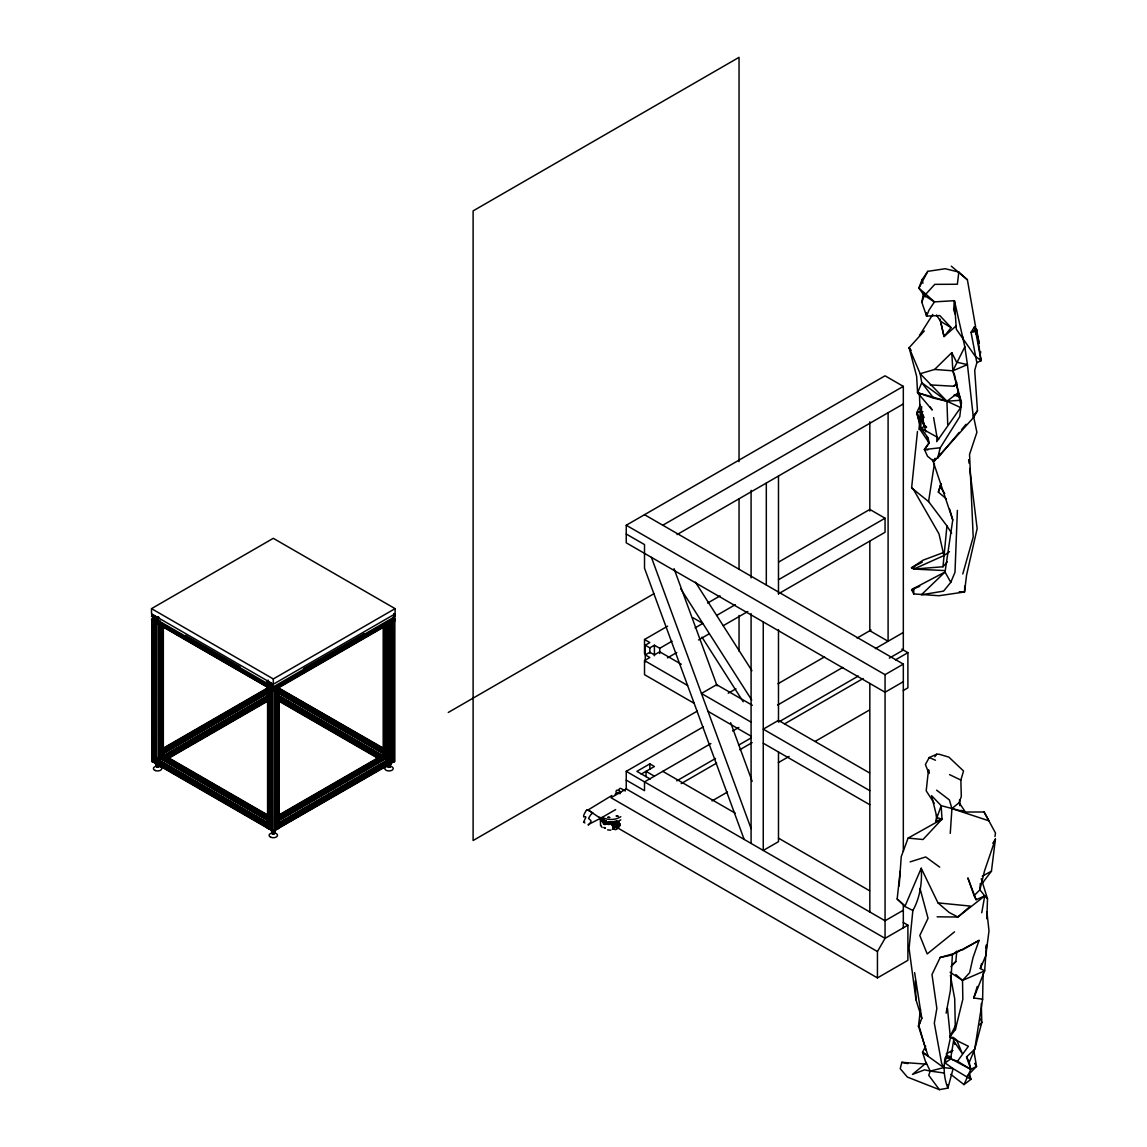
<?xml version="1.0" encoding="UTF-8"?>
<svg xmlns="http://www.w3.org/2000/svg" width="1147" height="1147" viewBox="0 0 1147 1147"><rect width="100%" height="100%" fill="white"/><g stroke="black" fill="none" stroke-linecap="round" stroke-linejoin="round"><path stroke-width="1.5" d="M274.577 832.951L274.348 833.209A3.255 2.566 -24.9 0 1 272.886 833.41L272.814 833.382A3.255 1.878 60 0 1 271.753 832.751L272.169 831.847A3.255 2.581 -25.1 0 0 273.631 831.661A3.312 1.907 60 0 0 274.864 832.278L274.219 833.998L272.083 833.711L274.348 833.052M600.254 818.614L600.612 825.496M974.362 326.981L979.28 343.34L976.47 329.289L974.362 326.981L971.05 332.329L976.857 362.71L974.721 370.352L977.459 410.769L973.387 417.694L933.973 461.481L927.55 456.291L924.425 449.524L929.027 442.799L928.095 437.81L920.74 428.003L919.421 394.066M969.717 468.478L977.158 528.552L966.577 575.048L964.541 591.981L938.92 595.737L913.758 593.917L913.801 588.411L945.042 572.023L952.756 519.949L949.616 509.039M986.836 918.79L987.51 898.761L981.244 878.717M928.984 770.454L928.941 773.479L925.4 764.533L929.242 757.522L936.726 754.21L939.178 754.239L948.899 757.149L963.537 770.999L960.856 780.075L961.301 796.592L959.107 802.613L951.924 808.592L950.261 833.353M950.777 1074.366L964.01 1084.603L970.806 1069.362L969.244 1062.38L974.721 1049.204L982.621 999.209L983.122 973.473M945.185 1057.563C943.336 1067.9 943.895 1078.051 947.881 1088.116L939.379 1089.65L907.377 1077.076L900.237 1068.703L901.829 1062.323L926.59 1064.172M929.027 442.799L920.109 429.58L921.672 406.54M964.756 586.103L964.541 591.981L959.25 591.752M957.387 510.386L954.992 572.281L950.777 582.346L943.58 591.106L921.342 594.806L945.042 572.023L950.777 582.346M920.109 429.58L921.113 411.458L922.891 411.658M950.978 966.634L955.824 961.573L956.784 951.135L952.368 954.935L950.404 990.406L946.132 1013.188M936.554 814.671L936.124 821.768L941.988 819.173L941.185 805.667L931.565 795.66L936.97 817.596L936.124 821.768L939.278 820.091M980.327 883.434L979.911 889.814L974.09 895.635L976.111 899.721L984.743 895.879L987.51 898.761M899.148 886.014L901.241 856.68L908.109 838.099L941.988 819.173L936.97 817.596L941.185 805.667L965.401 812.047L984.083 811.99L988.929 820.822L951.924 808.592L949.401 799.946L936.597 790.168M986.535 945.085L984.671 970.849L973.774 997.976L982.621 999.209M975.681 327.282L967.394 279.782L958.82 272.068L945.243 268.728L927.794 271.337L921.987 279.839L918.862 288.126L924.081 295.281L934.418 301.876L954.447 300.686L956.311 329.232L975.251 356.273L981.072 360.631L976.126 333.935L976.47 329.289L971.05 332.329L975.667 331.598L976.47 329.289L981.072 360.631L976.857 362.71M912.854 910.503L904.897 906.46L921.227 868.25C922.331 882.459 919.908 898.144 912.854 910.503L909.069 948.325L915.98 999.826L921.801 1018.35L918.475 1026.293L928.052 1055.885L922.532 1052.258L925.701 1046.207M603.982 823.431L605.315 824.076M944.225 552.252L923.134 560.152L911.449 567.808L913.786 569.084L942.977 566.761L946.935 525.914L928.568 501.569L911.621 487.905L917.471 431.458M918.962 429.537L919.636 422.54L920.539 427.745L916.754 412.676L920.367 404.819M904.897 906.46L897.169 899.019L900.166 871.261M928.511 769.68L926.203 790.813L934.289 803.373M919.206 1026.393L918.475 1026.293L920.453 1009.116M958.82 272.068L957.358 284.255L934.776 284.356L925.844 294.134L918.862 288.126L927.794 271.337M982.434 883.118L991.452 871.161L995.424 839.016L992.815 843.274M994.965 836.55L995.481 833.009L984.083 811.99M985.933 948.34L986.42 945.028M928.568 501.569L934.432 463.574M267.394 680.816C266.204 685.677 268.928 682.15 267.28 683.411L157.469 620.14L158.214 617.072M157.684 623.065L156.68 623.552L156.68 764.217L157.612 764.877L155.304 763.687L155.304 623.05C155.447 621.244 156.781 626.233 158.243 621.33L267.753 685.232M159.476 620.484L159.419 620.857A2.194 1.262 -60 0 1 158.788 621.946L158.028 622.334L158.286 621.43M157.899 758.439L157.885 759.285L267.509 822.585L268.412 820.965L267.495 822.571M268.068 819.173L159.978 756.762C157.082 755.615 157.311 762.669 158.214 759.988L267.896 823.288L157.928 760.131L158.788 759.199M159.132 757.966L159.533 757.307L267.652 819.718M158.802 764.074L157.655 764.633L158.2 761.952L267.853 825.238L267.265 827.919L270.19 829.467L269.66 688.53M159.132 763.185L159.189 762.827A2.194 1.262 -60 0 1 159.82 761.723L160.107 761.493M159.476 761.121L159.419 761.493A2.194 1.262 -60 0 1 158.788 762.583L157.942 762.87L158.286 762.052M161.827 758.511L161.885 758.138A2.194 1.262 -60 0 1 162.516 757.049L163.361 756.762M270.248 688.745L267.394 687.641L267.853 684.616M269.201 685.892L270.735 686.508L269.66 685.72M267.523 823.388L268.398 822.485M267.896 823.589L157.741 760.776M267.896 825.639L268.398 825.869M277.574 692.645L384.145 754.181L383.198 755.084L384.116 756.676L277.574 818.198M616.254 827.517L617.444 827.976L617.602 827.116M981.76 912.768L984.743 895.879L979.911 889.814L984.585 870.702L995.424 839.016M940.01 319.153L944.038 336.558L951.135 327.641L939.809 315.583L926.575 316.07L921.858 302.349L923.435 293.575M152.723 621.316C150.515 617.473 153.999 623.638 153.11 620.427A2.194 1.262 60 0 1 153.727 620.126L154.53 619.982M153.497 621.373L153.038 620.398L152.264 620.943L152.264 761.579L153.956 761.594M153.956 622.09C150.458 621.86 151.504 616.168 152.694 619.796A2.194 1.262 60 0 0 153.325 619.423L153.325 617.502M155.619 616.728L155.404 616.154M156.35 617.115L157.282 618.677L156.436 617.057M156.35 622.377L156.264 763.558L155.332 763.615M157.297 619.48L156.436 618.577A2.194 1.262 60 0 0 155.806 618.936L155.806 620.857A2.194 1.262 60 0 0 156.436 621.946L157.268 622.233L155.533 621.172A2.194 1.262 0 0 0 154.272 621.172L153.569 762.282L154.544 762.583L154.53 621.903L153.827 622.262M162.444 754.224L163.376 755.787L268.441 695.139M267.495 681.576C270.19 681.992 266.118 682.451 268.398 683.211M269.66 687.77L267.595 687.526L268.398 685.232A2.194 1.262 -60 0 0 269.029 684.142L268.971 682.107L268.799 682.981A2.194 1.262 60 0 0 269.43 684.071L271.093 685.031A2.194 1.262 60 0 0 271.724 684.673L271.093 682.952M267.222 688.444L269.43 686.465M269.086 685.92L269.029 686.236A2.194 1.262 60 0 1 268.398 686.594L267.595 687.096L157.971 623.81L157.899 622.864L158.802 622.334L239.522 668.916M271.968 689.748L270.878 689.175L273.129 690.953L394.926 620.627L395.027 618.161L271.681 689.921L272.9 689.662A2.194 1.262 0 0 0 272.9 688.931L271.237 687.971A2.194 1.262 0 0 0 269.975 687.971L267.997 687.641L267.968 828.378L268.742 828.908L269.66 828.392L269.674 687.741L268.814 687.225A2.194 1.262 60 0 1 269.43 686.924L269.889 686.465M271.753 689.734L271.724 688.989A2.194 1.262 60 0 0 271.093 687.899L269.316 686.924L269.975 687.512A2.194 1.262 0 0 0 271.237 687.512M271.968 830.356L272.068 689.146L331.454 654.851M272.699 688.616L394.453 617.803M272.671 688.73L272.126 688.759A2.194 1.262 60 0 1 271.495 687.655L271.495 685.734A2.194 1.262 60 0 1 272.126 685.376L273.244 686.924L272.699 683.87M272.699 690.594L272.14 689.132M278.148 821.023L387.786 757.694L388.632 758.267L388.733 759.285L279.108 822.585L278.148 821.023L279.122 821.883M278.219 826.256L279.022 827.733L388.632 764.447L388.718 763.501L387.772 762.984L278.176 826.256L279.122 826.858M387.829 759.199L388.704 760.117L279.065 823.417L278.219 822.485M278.707 823.589L279.338 824.033L278.793 820.994M383.198 755.4L384.173 756.619M387.758 757.737L388.69 759.314M278.549 819.173L386.639 756.762L388.833 758.167L388.661 760.131M277.76 826.944L388.589 762.97L388.374 761.952L389.005 762.54L388.833 764.777L276.427 829.467L277.345 829.08L276.642 687.971A2.194 1.262 0 0 0 275.796 687.928M613.473 826.327C613.975 825.582 616.484 827.016 613.115 827.489C611.982 827.733 617.53 826.958 613.516 827.948M617.244 825.482L617.258 825.381A1.95 1.19 -53.1 0 1 617.502 824.922A1.936 0.961 -52.9 0 1 619.638 823.661M390.267 766.841C388.36 763.07 387.012 769.651 390.267 766.583M945.845 1057.29L957.501 1061.204L968.398 1046.265L949.673 1037.074L955.379 1029.605L962.835 999.252L962.519 980.427L969.616 972.756L973 957.702L979.079 940.397L955.408 953.128L940.196 957.473L931.995 974.534L936.855 1008.399L934.318 1023.138L941.601 1063.154L943.752 1067.613L953.128 1068.631L970.878 1079.356L964.01 1084.603M387.729 766.511L390.195 766.626L387.901 766.339M959.25 432.405L937.629 458.112L940.225 447.789L959.752 416.691L961.473 402.54L952.842 370.811L951.781 352.659L934.604 369.449L920.181 373.721L909.127 347.699L924.324 330.953M980.068 354.624L980.771 351.799M950.103 972.24L962.519 980.427L984.671 970.849L980.312 968.527L981.588 963.494M587.149 809.868L586.174 810.7A12.431 6.581 -63.8 0 0 583.637 815.56L583.723 816.922L585.529 816.721M962.792 573.973L973.201 537.011L969.545 454.413L976.9 432.319L973.402 415.716M612.971 826.944L613.358 827.847M946.39 498.945L938.361 492.12L940.884 483.618M973.774 997.976L977.258 986.42M616.168 827.46L617.43 828.134L617.746 827.188M921.858 302.349L924.081 295.281M156.752 764.619L157.655 765.149M388.145 764.619C391.299 765.379 387.543 767.128 388.962 765.293M952.756 519.949L932.497 459.488L933.973 461.481L934.991 458.341M616.197 821.797L617.358 822.514M938.361 492.12L941.2 483.833M154.544 762.583L151.877 761.579L152.121 620.584M152.264 761.579L153.11 761.049M153.569 762.282L154.272 761.809A2.194 1.262 0 0 1 155.533 761.809M156.078 765.909L156.436 765.135A3.255 2.581 -25.1 0 0 157.928 764.863L158.028 764.805A3.312 1.907 60 0 0 159.175 765.479L158.644 766.397A3.255 2.552 -24.7 0 1 157.196 766.597L157.11 766.583A3.255 1.878 60 0 1 156.049 765.952L156.566 764.045M158.788 766.97C155.275 763.587 158.3 770.325 159.161 764.504M274.979 689.519L275.61 830.485L273.301 831.69L271.007 830.485L271.007 689.849L271.968 689.691M275.61 689.849L272.699 690.91M277.875 687.211L278.621 687.842L276.972 687.784M278.793 687.383L276.384 688.702L276.384 829.338M267.968 828.378L268.814 827.862M270.248 829.381L269.316 829.195L269.975 828.607A2.194 1.262 0 0 1 271.237 828.607M271.007 830.485L271.968 830.371L271.71 689.978M271.753 832.751L272.269 830.844L272.169 831.847M278.649 687.741L278.649 828.378L277.875 828.908L276.972 828.421L276.972 687.698M389.048 623.05L389.908 623.538L389.937 764.217L389.005 764.877L391.313 763.687L391.313 623.05L389.005 624.255L386.797 623.179M394.926 620.627L392.073 621.946L392.073 762.583L393.048 762.282L392.346 621.172A2.194 1.262 0 0 0 391.5 621.129M392.675 761.622L394.353 761.579L394.353 620.943L392.675 620.9M387.442 764.963A3.326 1.921 60 0 1 388.589 765.637L388.518 766.583A3.255 1.878 60 0 1 387.442 765.952L387.629 764.49M394.74 620.943L394.74 761.579L392.088 762.626M616.312 826.012L617.444 826.657L617.717 825.84M156.436 765.135L156.465 764.074M272.025 833.582C272.857 831.389 274.707 833.726 274.864 831.303A3.312 1.921 60 0 0 274.506 831.002M387.471 765.909L387.815 764.074L388.833 764.633M390.152 765.393L390.568 764.504A3.312 1.921 60 0 0 389.421 763.83L389.435 764.805A3.312 1.907 60 0 0 390.568 765.479L390.181 766.325L390.152 765.393A3.312 2.624 -24.9 0 0 388.589 765.637M926.375 1062.81L912.51 1074.409L924.597 1069.836L930.217 1071.097L943.752 1067.613L922.532 1052.258L925.285 1060.889L930.217 1071.097L928.74 1075.298L939.379 1089.65M614.218 824.865L612.627 825.281M918.475 1026.293L920.468 1021.475M930.203 406.984L932.196 409.966L917.557 392.704L921.772 382.725L920.181 373.721L946.935 401.221L960.627 407.558M980.312 968.527L985.803 955.637L989.001 930.877L986.893 911.779M384.56 754.081L384.503 754.984M156.494 766.339C160.938 768.977 154.616 764.174 158.716 766.339M956.082 1024.529L949.673 1037.074L953.802 1037.591M937.629 458.112L940.053 453.452M955.293 314.421L953.644 309.747L954.447 300.686L964.842 346.824L952.842 370.811L954.533 374.754L961.2 406.798L936.726 441.638L936.999 437.064L933.601 417.58M903.263 922.489L907.894 925.17L907.894 960.326L877.441 977.904L877.441 951.537L885.054 938.346L885.054 674.665L626.248 525.24L626.248 542.818L885.054 692.243L903.32 681.691M921.729 429.422L924.124 425.322L921.113 411.458L916.754 412.676L919.148 420.892M933.973 461.481L935.78 458.571M919.464 335.483L932.798 314.407M615.05 821.711L616.799 820.922L617.387 823.317A10.552 6.093 0 0 0 619.423 822.141M615.05 824.349L617.387 823.317M927.937 449.896L924.425 449.524L928.855 443.516L927.134 436.907M158.831 623.409L156.365 623.366M157.971 758.267L158.802 757.694L268.441 820.98M934.805 756.762L936.726 754.21M614.132 821.768L609.157 821.883M961.53 429.709L966.075 424.29M974.047 414.827L977.459 410.769M267.825 688.415L267.509 689.333M273.244 686.924L395.027 616.599L394.496 613.559M272.929 690.609L394.726 620.298L394.826 619.394L393.851 618.835L332.974 653.976M272.068 690.164L273.258 690.795L272.671 688.128M279.338 824.033L388.948 760.762M279.223 828.062L278.75 825.238L388.374 761.952M385.363 756.217L382.926 755.242L383.528 754.196M384.905 756.131L384.503 756.819A2.194 1.262 60 0 0 385.134 757.909L386.51 758.769M942.977 566.761L947.293 561.815M930.217 384.905L953.845 386.252L957.042 382.826M941.988 819.173L923.02 839.518L908.109 838.099M979.524 1024.916L981.803 1022.479L981.287 1003.539M390.195 766.712L387.901 766.827M966.935 1076.302L976.541 1066.395L974.047 1052M950.849 1052.444L952.913 1050.408M974.606 1063.384L976.541 1066.395L970.806 1069.362L966.534 1056.917L974.735 1049.233L981.803 1022.479L980.599 1019.167M603.752 821.252L603.422 821.567A1.62 0.932 0 0 0 603.508 822.342L603.508 822.342M611.394 824.55L611.738 823.747A1.721 0.989 0 0 0 613.989 824.163A1.721 0.989 0 0 0 614.735 822.772L614.878 822.944M952.182 964.885L955.824 961.573M387.973 766.253L390.195 766.54M955.924 326.106L944.038 336.558L940.612 321.346L936.425 315.038M156.236 763.601L157.196 763.501M156.709 764.26L158.501 764.26M274.205 690.422L274.233 831.016L273.301 831.46L272.413 831.059L272.384 690.379L274.205 690.336L273.488 690.809M273.717 688.931A2.194 1.262 0 0 0 273.717 689.662L274.678 689.763M388.116 623.538L388.073 762.454M391.313 763.687L390.381 763.515L390.381 622.878M389.908 623.624L388.087 623.595M389.421 622.864L390.625 623.108L390.381 763.601M394.324 621.043L392.675 620.986L392.675 761.536M272.9 830.299L271.71 830.614M272.413 831.059L274.205 830.973M274.907 830.614L273.717 830.299M588.024 824.736L600.397 818.327L592.712 813.08M954.533 931.851L927.192 953.946L919.794 935.493L928.038 918.288L920.009 888.452M160.107 620.857L159.82 621.086A2.194 1.262 -60 0 0 159.189 622.19L159.232 623.036M163.361 756.375L162.53 754.181L267.509 693.534M161.197 758.138L161.483 757.909A2.194 1.262 -60 0 0 162.114 756.819L161.799 755.988L161.297 756.662L267.868 818.184M267.825 680.357L267.509 682.293L268.398 681.848A2.194 1.262 -60 0 1 269.029 682.221M267.695 680.773L268.412 680.343L267.566 681.949M269.717 684.142L269.43 684.372A2.194 1.262 -60 0 0 268.799 685.476L268.857 686.322M267.825 820.994L267.28 824.033M984.743 895.879L957.874 917.012L937.113 916.826M584.913 822.944L583.608 822.155L584.511 821.496M944.268 570.546L913.786 569.084L943.924 555.578L949.458 551.678M158.673 766.827L156.494 766.827M953.845 386.252L956.67 384.36M913.758 593.917L911.621 589.73L913.801 588.411M617.588 822.456L617.731 821.553L616.254 821.969M946.246 1053.95L952.411 1050.294M151.519 608.641L273.301 538.316L395.098 608.641L395.098 613.903L273.301 684.229L151.519 613.903L151.519 608.641L273.301 678.952L395.098 608.641M162.358 748.704L267.394 688.057M162.544 749.034L267.595 688.386M303.425 668.715L364.33 633.56M162.286 750.697L267.323 690.05M161.87 751.385L266.921 690.752M163.046 751.385L268.083 690.738M162.845 752.375L267.896 691.727M273.947 688.73L275.036 688.114M161.741 753.794L268.312 692.258M161.698 754.153L268.255 692.63M157.956 759.3L158.859 758.697L158.946 624.671M268.083 695.828L162.53 756.662L267.509 817.309M163.361 756.619L268.412 695.971M165.154 756.36L267.151 697.476M166.1 756.69L268.097 697.792M165.512 757.694L265.989 699.684M166.329 757.694L268.326 698.795M167.892 758.296L268.369 700.287M168.079 758.626L268.556 700.616M626.248 525.24L885.054 375.815L903.32 386.367L903.32 650.048L889.355 658.12M662.78 525.24L903.32 386.367M677.06 534.574L903.32 403.945M958.218 392.704L946.935 401.221L947.723 424.476M448.262 712.473L653.89 593.745M278.047 815.503L383.098 754.855M278.248 815.832L383.299 755.185M277.99 817.496L384.56 755.959M278.75 818.184L385.306 756.662M277.445 820.592L387.055 757.307M277.402 820.951L386.568 757.264M268.412 826.241L267.595 827.733L268.455 826.27L158.831 762.97L157.928 763.472L157.971 764.447L267.595 827.733M388.346 759.988L279.022 823.403M392.891 761.092L392.346 761.336A2.194 1.262 0 0 1 391.084 761.336L390.726 761.207M644.514 653.561L644.514 639.51L667.597 626.176M707.642 603.064L720.058 595.895M778.698 562.03L869.827 509.426L885.054 518.215L885.054 532.28L778.483 593.802M645.274 661.919L645.274 645.216L649.847 642.578L644.514 639.51M645.274 645.216L649.847 647.854L654.407 645.216L659.74 648.299L672.042 641.187M695.125 627.853L702.824 623.423L692.931 617.703M716.66 615.437L735.27 604.684M778.483 579.737L885.054 518.215M694.164 703.326L644.514 674.665L644.514 660.6L649.847 657.518L645.274 654.88L649.847 652.256L654.407 654.88L659.74 651.811L681.275 664.242M667.497 657.876L676.802 652.5M698.523 639.969L709.376 633.689M723.212 625.703L747.844 611.494M697.304 711.083L473.109 840.522L473.109 210.89L739.041 57.35L739.041 461.596M728.216 693.232L735.958 688.759M907.894 925.17L885.054 938.346L626.248 788.921L626.248 771.343L703.484 726.754M777.967 683.755L824.535 656.873M857.124 638.047L871.089 629.99M641.216 774.125L654.407 766.511L649.847 763.873L636.9 771.343L650.22 779.042M587.651 810.212L611.896 795.473M626.506 788.778L611.021 797.724L877.441 951.537M710.882 743.571L644.514 781.896L644.514 790.684L626.248 780.132M732.618 731.026L738.826 727.442M777.623 705.047L842.801 667.411M875.39 648.6L903.32 632.47M601.358 817.84L615.652 809.581M676.744 780.863L715.542 758.468M738.826 745.02L751.242 737.851M779.171 721.735L858.314 676.042M620.799 816.678L619.394 817.496A11.843 6.839 0 0 1 602.648 817.496M681.175 783.587L716.646 763.099M739.772 749.751L752.117 742.625M784.505 723.929L863.161 678.508M895.549 659.812L907.894 652.686L907.894 687.856L903.263 690.523M620.799 819.847L619.394 820.664A11.843 6.839 0 0 1 607.58 822.37A11.843 6.839 0 0 1 599.408 817.151M616.498 823.388L616.943 829.152L615.15 829.74M885.054 674.665L903.32 664.113L903.32 851.303M712.015 800.936L727.442 792.032M778.34 762.64L789.136 756.418M815.345 741.277L869.326 710.108M903.32 910.216L885.054 920.769L626.248 771.343M979.079 940.397L962.892 949.687L958.304 950.763M982.262 876.193L991.452 871.161M922.274 562.145L911.449 567.808L914.661 566.905M272.857 831.03C274.19 832.235 272.972 833.926 273.258 832.091M911.621 589.73L919.722 586.332M390.726 761.938L391.084 761.809A2.194 1.262 0 0 1 392.346 761.809L393.048 762.282M390.611 763.816L389.421 763.501A2.738 2.151 -24.6 0 0 390.009 763.328M275.036 828.736L275.38 828.607A2.194 1.262 0 0 1 276.642 828.607L277.345 829.08M276.986 828.005L276.642 828.134A2.194 1.262 0 0 1 275.38 828.134L275.036 828.005M273.617 831.647L273.732 830.643M158.788 618.577L157.741 620.14M267.825 687.383L157.612 623.753M278.793 688.1L384.259 748.704M268.369 815.832L163.318 755.185L162.458 756.647M910.13 861.87L925.729 856.952L939.723 867.132M606.103 822.614L603.25 822.198M614.061 823.976L612.111 823.833M940.196 957.473L952.368 954.935M155.978 763.773L156.021 622.19M394.955 616.613L393.923 615.05M394.554 618.835L393.923 618.434A2.194 1.262 60 0 1 393.292 617.344L393.235 616.971M394.625 620.312L393.923 619.953M388.475 762.984L387.829 762.583A2.194 1.262 60 0 1 387.199 761.493L387.141 761.121M613.014 824.392L606.103 823.89L601.085 820.722L603.422 822.743M605.157 828.206L603.881 827.474L605.229 828.048M921.356 411.916L916.754 412.676L921.141 420.347M608.842 822.084L613.014 822.112M153.755 620.011L155.39 621.086M924.425 449.524L940.225 447.789M958.863 394.597L954.046 395.113L960.168 397.177M389.062 765.149L389.363 764.203M273.359 831.948L273.66 831.002M960.856 400.246L946.935 401.221L933.658 398.167L917.557 392.704L916.654 376.417L909.127 347.699L911.162 350.337M157.555 765.293C159.39 766.784 155.203 765.866 158.386 764.447M610.763 830.213L607.566 829.883M934.604 369.449L952.842 370.811L967.437 364.603L964.842 346.824M937.974 902.875L970.462 906.101L957.874 917.012L949.114 912.453L937.974 902.875L921.227 868.25M393.579 761.034L394.353 761.579M389.005 763.673L389.937 764.189M277.875 827.833L278.649 828.378M930.217 1071.097L944.11 1072.99M604.87 820.908L604.154 820.664M157.784 624.154L156.996 624.111M384.073 749.034L279.022 688.386L278.191 688.759L278.162 689.849L358.853 736.446M268.556 815.503L163.519 754.855L161.354 756.676M161.942 755.945L267.108 816.607M158.028 762.97L267.638 826.241M606.103 823.89L609.157 824.492L603.709 822.686A1.721 0.989 0 0 1 603.551 821.381M901.829 1062.323L907.908 1063.627M945.687 1057.147L951.451 1058.423L945.028 1062.925L953.128 1068.631L947.881 1088.116L947.723 1084.876M601.2 818.184L606.835 821.725M917.557 392.704L946.935 401.221L921.772 382.725L933.658 398.167M946.332 1055.383L951.221 1056.989M393.894 613.545L394.826 615.107L393.88 614.62M152.121 614.262L151.533 616.57L152.694 616.412M155.677 616.67L156.021 617.875A2.194 1.262 60 0 1 155.39 618.233L153.727 617.272M157.225 619.495L157.612 619.968M154.013 620.226L154.272 620.713A2.194 1.262 0 0 0 155.533 620.713M156.408 622.334L156.996 623.782M267.566 685.662L158.028 622.334M267.538 686.494L268.412 688.114M162.516 755.687L163.275 756.188M593.171 813.137L591.551 813.811A12.431 7.714 -55.9 0 0 588.583 818.413C591.651 821.481 592.153 820.191 588.554 825.008M156.006 623.179L157.196 622.864A2.194 1.262 0 0 0 157.196 622.133M961.071 810.356L965.401 812.047L959.107 802.613L959.896 805.71M603.508 820.177L606.103 821.281M929.242 757.522L935.479 760.232M949.515 774.598L960.856 780.075M586.432 810.312A7.57 6.022 -37.9 0 1 587.723 809.911L591.795 812.277A7.57 6.022 -37.9 0 1 591.866 813.438M901.8 649.173L907.894 652.686M644.514 514.688L903.32 664.113M626.248 534.029L644.514 544.581L644.514 568.195L744.159 839.432M752.346 705.276L716.66 684.673L701.434 693.462L751.084 722.123M869.612 772.978L778.483 720.373L763.257 729.162L869.827 790.684M644.514 660.6L687.598 685.476M707.986 711.312L751.084 736.188M763.257 743.227L869.827 804.75M662.78 771.343L735.313 813.223M778.526 838.17L869.584 890.746M654.407 776.189L646.033 771.343L646.033 776.619M625.344 790.986L621.344 788.677A3.226 1.864 60 0 0 619.065 789.996M620.971 791.975L618.305 790.441A3.226 1.864 60 0 0 616.025 791.76M587.723 809.925L591.795 812.277M617.215 827.661L877.441 977.904M185.341 635.323L240.139 666.952M275.036 687.368L273.717 686.551M277.76 689.161L384.331 750.697M360.387 737.335L383.213 750.511M278.535 690.738L383.571 751.385M241.042 669.791L268.441 685.619M278.721 691.727L383.772 752.375M278.305 692.258L383.356 752.905M278.348 692.63L383.399 753.278M154.487 621.86L153.612 621.76M278.176 695.139L383.213 755.787L384.173 754.224M278.535 695.828L382.066 755.586M278.205 695.971L383.241 756.619M277.947 696.587L381.464 756.36M278.52 697.792L383.6 758.812M277.574 697.921L381.105 757.694M277.99 698.623L380.288 757.694M278.248 700.287L378.725 758.296M278.047 700.616L378.539 758.626M267.695 820.076L159.605 757.665L160.035 756.92M157.784 764.777L267.394 828.062M940.612 321.346L951.135 327.641M957.501 1061.204L970.806 1069.362L950.648 1058.681L953.888 1038.867M920.74 428.003L936.999 437.064L938.647 439.301M612.383 829.267L614.319 828.851L612.469 829.123M911.621 487.905L913.213 489.023L938.992 533.871L943.924 555.578M386.51 761.493L386.797 761.723A2.194 1.262 60 0 1 387.428 762.827L387.485 763.185M269.43 681.978L269.201 682.551M156.996 617.072L157.612 618.133M153.727 615.179L153.096 616.183M278.721 825.639L278.219 825.869M163.089 754.196L163.519 754.855M951.322 266.19L967.394 279.782M158.501 623.538L158.53 762.454M275.61 830.485L274.678 830.399L274.936 689.935M897.169 899.019L904.108 905.069M954.748 1038.408L956.641 1040.071L962.405 1053.735L954.046 1041.433L954.834 1044.458M955.838 974.577L962.519 980.427M925.844 294.134L934.418 301.876L929.056 310.034L926.575 316.07L926.303 312.601M602.118 827.46L600.483 825.195M926.618 427.286L922.905 423.429L921.113 411.458L924.138 417.522M926.203 427.573L922.905 423.429L922.891 415.013M390.123 766.339L390.052 766.253A3.255 2.566 -24.9 0 1 388.589 766.612M939.766 486.285L944.755 493.468M946.935 525.914L951.623 533.197M695.397 582.117L751.93 670.708M680.816 588.927L751.715 700.043M702.007 637.202L743.199 701.763M600.999 820.822L601.085 820.808A10.767 6.208 0 0 1 601.515 820.291M979.925 358.509L981.072 360.631M951.781 352.659L956.584 362.18L967.437 364.603L973.387 417.694M966.534 1056.917L969.244 1062.38M969.459 1076.345L970.878 1079.356L969.717 1074.266M274.534 833.238L273.387 834.07L272.126 833.439M976.111 899.721L967.839 877.885L974.09 895.635M674.035 568.654L717.09 685.863M730.625 722.696L752.16 781.293M651.424 557.356L751.084 828.593M617.158 826.055L617.258 826.586A1.95 1.276 -54 0 0 617.487 826.872M962.233 335.655L963.279 339.039M921.987 279.839L922.948 283.223M919.679 1028.085L925.887 1050.064M925.844 431.946L920.783 411.056M975.667 331.598L976.126 333.935M950.39 975.394L954.691 998.736L955.379 1029.605M583.608 822.155L585.873 817.252M914.603 972.613L921.801 1018.35M393.579 619.036L393.521 618.677A2.194 1.262 60 0 0 392.891 617.573M384.79 758.511L384.732 758.138A2.194 1.262 60 0 0 384.102 757.049L383.6 757.307M269.029 684.3L269.201 686.164M959.48 799.875L960.283 805.122M944.641 1059.871L945.028 1062.925L950.404 1037.834L947.465 1008.227M968.627 459.646L969.057 463.187M919.636 422.54L919.966 426.024M924.797 293.517L925.07 296.987M915.306 980.656L915.98 999.826M271.739 831.776A3.326 1.921 60 0 1 272.886 832.435L272.886 833.41M156.049 764.963A3.326 1.921 60 0 1 157.196 765.637L157.182 766.612M903.32 904.868L903.32 927.808M888.093 412.734L888.093 641.259L869.827 630.721L869.827 541.441M869.827 421.824L869.827 511.089M869.827 683.454L869.827 911.98M778.483 476.077L778.483 593.902M778.483 629.617L778.483 722.037M778.483 752.389L778.483 841.669L763.257 850.457L763.257 621.918M766.311 483.102L766.311 584.87M751.084 490.386L751.084 577.873M751.084 613.573L751.084 843.418M739.041 499.16L739.041 568.926M739.041 615.423L739.041 651.209M659.74 648.299L659.74 653.561M654.407 645.216L654.407 655.769M649.847 647.854L649.847 653.13M649.847 763.873L649.847 769.15M616.498 820.75L616.498 829.009M387.672 622.921L387.672 758.282M387.385 623.136L387.385 763.773M386.711 624.814L386.711 761.923M385.951 625.473L385.951 759.07M385.378 626.219L385.378 758.052M384.976 625.158L384.976 758.755M384.79 756.36L384.732 757.981A2.194 1.262 -60 0 1 384.345 758.741M383.672 626.219L383.672 758.052M383.27 626.219L383.27 758.052M279.036 687.741L279.036 828.378M274.649 689.72L274.649 830.356M273.301 678.952L273.301 684.229M269.273 688.444L269.273 829.08M267.581 687.741L267.581 828.378M163.333 626.219L163.333 756.303M162.946 626.219L162.946 756.303M161.641 625.158L161.641 758.755M160.666 623.71L160.666 757.307M159.906 624.814L159.906 763.687M159.232 624.9L159.232 763.773M153.97 620.943L153.97 761.579M271.237 828.134A2.194 1.262 0 0 1 269.975 828.134M384.661 758.927A2.194 1.262 -60 0 1 384.89 758.54M268.398 683.44A2.194 1.262 60 0 1 269.029 684.53M152.694 616.642A2.194 1.262 60 0 1 153.325 617.731M153.927 617.387A2.194 1.262 60 0 1 153.297 616.297M155.189 620.971A2.194 1.262 60 0 1 155.82 622.075M155.533 761.336A2.194 1.262 0 0 1 154.272 761.336M272.398 830.141A2.767 1.591 60 0 1 271.968 829.855M272.886 832.435A3.312 2.624 -24.9 0 1 274.448 832.192M390.568 766.268A4.201 2.423 0 0 1 392.389 769.952A4.201 2.423 0 0 1 385.75 770.038A4.201 2.423 0 0 1 387.27 766.311M388.933 764.977A3.255 2.581 -25.1 0 1 387.858 765.063M157.182 765.608A3.326 2.638 -25.1 0 1 158.759 765.364M620.197 793.667A7.011 4.058 60 0 0 615.853 793.179L615.294 794.24A21.449 12.373 60 0 0 615.193 795.287M618.29 793.409A5.62 3.24 60 0 1 619.824 793.437M618.835 823.56A1.936 1.118 -60 0 1 619.796 823.876M618.09 824.048A1.936 1.118 -60 0 0 617.545 826.915A1.936 1.118 -60 0 0 619.796 825.238A1.95 1.018 -66.6 0 1 617.703 826.987M601.558 819.417A1.62 0.932 0 0 1 601.286 819.216M606.448 823.231A1.62 0.932 0 0 1 605.702 824.378A1.62 0.932 0 0 1 603.637 824.12A1.62 0.932 0 0 1 603.781 822.901M614.534 824.292A1.62 0.932 0 0 1 614.132 825.625A1.62 0.932 0 0 1 611.853 825.31M617.258 826.586A1.921 1.262 -51.3 0 1 617.272 825.381M605.96 822.772A1.721 0.989 0 0 1 603.709 822.686M601.673 817.969A1.721 0.989 0 0 1 601.014 817.381M619.867 825.023A1.835 1.061 -60 0 1 617.889 826.973A1.835 1.061 -60 0 1 617.875 824.55A1.835 1.061 -60 0 1 619.867 824.163M606.075 821.051A1.62 0.932 0 0 1 603.408 820.707M614.864 821.682A1.62 0.932 0 0 1 611.724 821.983M157.899 617.803C158.071 620.527 159.978 615.322 157.899 617.803M151.82 614.634L152.723 616.039L151.82 614.634M272.068 683.884L272.986 685.476L272.14 683.87M272.613 687.598L274.033 687.698L272.613 687.598M154.099 618.649L154.888 619.839L154.099 618.649M607.982 817.266L609.674 817.467L607.982 817.266M616.297 815.976L617.989 816.177L616.297 815.976M615.279 824.076L612.383 824.535L615.279 824.076M613.473 821.754L612.383 821.926L615.279 821.467L613.473 821.754M270.964 837.324A4.201 2.423 0 0 0 277.502 835.475A4.201 2.423 0 0 0 271.452 833.138A4.201 2.423 0 0 0 270.964 837.324M155.261 770.526A4.201 2.423 0 0 0 161.799 768.676A4.201 2.423 0 0 0 155.763 766.339A4.201 2.423 0 0 0 155.261 770.526"/></g></svg>
